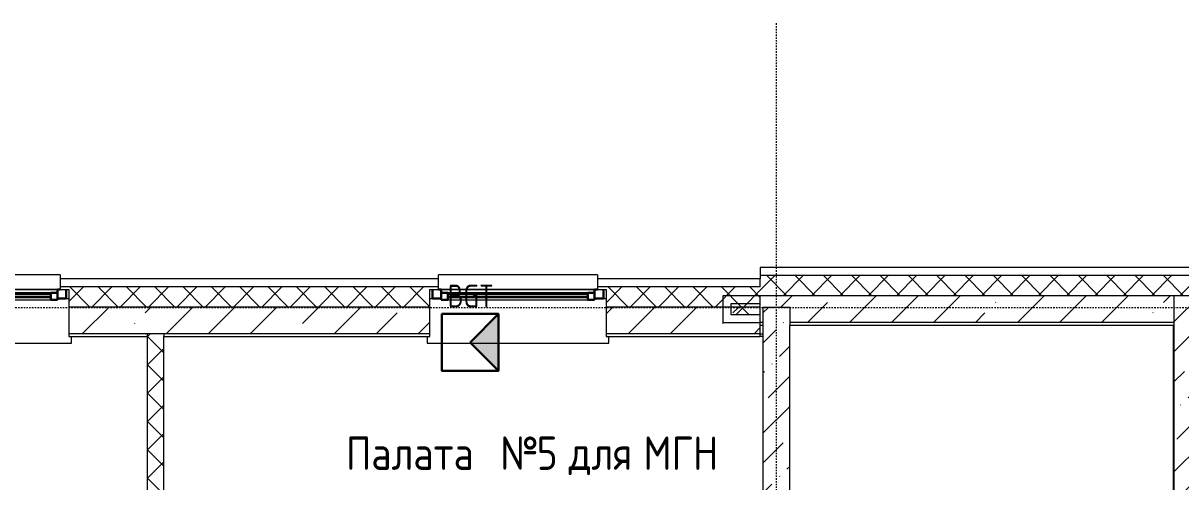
# Model space of a CAD drawing. Header units: millimetres. Extents: x -174154 to -170572, y -111302 to -109817.
# Drawn here: x -172443.5 to -172356.8, y -110805.3 to -110771 of the extents above; entities that cross this region are included whole.
import ezdxf

# ---------------------------------------------------------------- set-up
doc = ezdxf.new("R2010")
doc.units = ezdxf.units.MM
doc.linetypes.add('ACAD_ISO02W100', pattern=[15, 12, -3])
doc.linetypes.add('ADSK_Линия сетки', pattern=[21, 12, -3, 3, -3])
for name, color, linetype, lineweight in [('!Подложка', 252, 'ACAD_ISO02W100', 25), ('Кабель ПС', 20, 'ACAD_ISO02W100', 30), ('Каркас_Импост', 7, 'Continuous', 18), ('Лестницы', 7, 'Continuous', 18), ('Марки помещений', 7, 'Continuous', 18), ('Окна', 7, 'Continuous', 18), ('ОПС', 1, 'Continuous', 30), ('Оси', 7, 'Continuous', 9), ('Остекление', 7, 'Continuous', 30), ('Отлив', 7, 'Continuous', 18), ('Перекрытия', 7, 'Continuous', 18), ('Подоконник_Верхний брус', 7, 'Continuous', 18), ('ПС', 1, 'Continuous', 50), ('Стены', 7, 'Continuous', 18), ('Стены разрез', 7, 'Continuous', 40), ('Стены штриховка', 7, 'Continuous', 18)]:
    doc.layers.add(name, color=color, linetype=linetype, lineweight=lineweight)
doc.styles.add('GOST Common', font='GOST Common.ttf', dxfattribs={"width": 0.9, "height": 250})
doc.styles.get("Standard").update_dxf_attribs({"font": 'GOST_A.TTF'})
pattern_1 = [(45, (30280, 12305), (-106.066, 106.066), []), (135, (30280, 12305), (-106.066, -106.066), [])]
pattern_2 = [(45, (30280, 12305), (-314.309, 314.309), []), (45, (30594.3, 12305), (-314.309, 314.309), [555.625, -111.125, 3.353, -107.772])]
pattern_3 = [(45, (30280, 12305), (84.1903, 308.6967), [396.875, -79.375, 3.353, -76.022])]

# ---------------------------------------------------------------- blocks, each defined once
blk = doc.blocks.new('ИОО')
at = {"layer": 'Кабель ПС', "ltscale": 100}
h = blk.add_hatch(color=5, dxfattribs=at)
h.dxf.hatch_style = 1
h.paths.add_polyline_path([(0, 0), (184.7, -186.1), (184.7, 186.1)])
at = {"layer": 'ОПС', "color": 5, "ltscale": 100}
for p, q in [((184.7, 186.1), (0, 0)), ((0, 0), (184.7, -186.1))]:
    blk.add_line(p, q, dxfattribs=at)
blk.add_lwpolyline([(-184.7, 186.1), (184.7, 186.1), (184.7, -186.1), (-184.7, -186.1)], close=True, dxfattribs=at)
blk = doc.blocks.new('*U8')
at = {"layer": 'Кабель ПС', "color": 20, "xscale": 0.803782661242815, "yscale": 0.803782661242815, "zscale": 0.803782661242815}
blk.add_blockref('ИОО', (148.3, 149.8), dxfattribs=at)
at = {"layer": 'ПС', "color": 0, "ltscale": 300, "insert": (151.5, 393.7), "char_height": 120, "width": 108.005, "attachment_point": 5, "bg_fill": 3, "box_fill_scale": 1, "bg_fill_color": 256, "bg_fill_transparency": 0}
blk.add_mtext('BGT', dxfattribs=at)
blk = doc.blocks.new('B2B_Окно_1створка - 1280х2060h-666021-В_АР_ПЭ_03 Этаж')
at = {"layer": 'Каркас_Импост', "lineweight": 30}
for p, q in [((-640, 135), (-640, 70)), ((-575, 135), (-595, 135)), ((-575, 110), (-575, 135)), ((-525, 110), (-575, 110)), ((-575, 110), (-575, 60)), ((-525, 60), (-525, 110)), ((525, 110), (525, 60)), ((575, 110), (525, 110)), ((575, 135), (575, 110)), ((595, 135), (575, 135)), ((575, 60), (575, 110)), ((640, 70), (640, 135)), ((-640, 70), (-575, 70)), ((-575, 60), (-525, 60)), ((525, 60), (575, 60)), ((575, 70), (640, 70))]:
    blk.add_line(p, q, dxfattribs=at)
at = {"layer": 'Каркас_Импост'}
for p, q in [((575, 135), (-575, 135)), ((525, 110), (-525, 110)), ((-525, 60), (525, 60))]:
    blk.add_line(p, q, dxfattribs=at)
at = {"layer": 'Остекление'}
for p, q in [((525, 100), (-525, 100)), ((-525, 100), (-525, 80)), ((525, 80), (525, 100)), ((-525, 80), (525, 80))]:
    blk.add_line(p, q, dxfattribs=at)
blk = doc.blocks.new('В2В_Подоконник_ПВХ - ПВХ-V8-В_АР_ПЭ_03 Этаж')
at = {"layer": 'Подоконник_Верхний брус'}
for p, q in [((-660, 0), (-640, 0)), ((640, 0), (660, 0)), ((-680, -285), (-680, -335)), ((-680, -335), (680, -335)), ((680, -335), (680, -285))]:
    blk.add_line(p, q, dxfattribs=at)
blk = doc.blocks.new('B2B_Отлив - Отлив_металлический-V9-В_АР_ПЭ_03 Этаж')
at = {"layer": 'Отлив'}
for p, q in [((-595, 80), (-595, 110)), ((595, 110), (-595, 110)), ((595, 110), (595, 80)), ((-595, 1), (595, 1))]:
    blk.add_line(p, q, dxfattribs=at)
blk = doc.blocks.new('A$C7b4e20c5')
at = {"layer": 'Стены разрез', "lineweight": 20, "true_color": 0x636466}
h = blk.add_hatch(dxfattribs=at)
h.set_pattern_fill('FP_1', color=251, style=0, pattern_type=2)
h.set_pattern_definition(pattern_1)
h.paths.add_polyline_path([(30480, 14555), (30480, 14705), (29309.5, 14705), (29309.5, 14685), (29374.5, 14685), (29374.5, 14555), (30330, 14555)])
h.paths.add_polyline_path([(28054.5, 14555), (28054.5, 14685), (28119.5, 14685), (28119.5, 14705), (27067.7, 14705), (27067.7, 14685), (27132.7, 14685), (27132.7, 14555), (27161.6, 14555)])
h.paths.add_polyline_path([(25812.7, 14555), (25812.7, 14685), (25877.7, 14685), (25877.7, 14705), (23898, 14705), (23898, 14685), (23963, 14685), (23963, 14555), (24157, 14555)])
h.paths.add_polyline_path([(22643, 14555), (22643, 14685), (22708, 14685), (22708, 14705), (19723.6, 14705), (19723.6, 14685), (19788.6, 14685), (19788.6, 14555), (21152.5, 14555)])
h.paths.add_polyline_path([(18468.6, 14555), (18468.6, 14685), (18533.6, 14685), (18533.6, 14705), (14910, 14705), (14910, 14555), (18206.8, 14555)])
h = blk.add_hatch(dxfattribs=at)
h.set_pattern_fill('FP_1', color=251, style=0, pattern_type=2)
h.set_pattern_definition(pattern_1)
h.paths.add_polyline_path([(14910, 14470), (14910, 14620), (13690.2, 14620), (13690.2, 14600), (13755.2, 14600), (13755.2, 14470)])
h.paths.add_polyline_path([(12138.9, 14470), (12435.2, 14470), (12435.2, 14600), (12500.2, 14600), (12500.2, 14620), (9668.7, 14620), (9668.7, 14600), (9733.7, 14600), (9733.7, 14470)])
h.paths.add_polyline_path([(8413.7, 14470), (8413.7, 14600), (8478.7, 14600), (8478.7, 14620), (5700.6, 14620), (5700.6, 14600), (5765.6, 14600), (5765.6, 14470), (6129.8, 14470)])
h.paths.add_polyline_path([(4445.6, 14470), (4445.6, 14600), (4510.6, 14600), (4510.6, 14620), (2690.2, 14620), (2690.2, 14600), (2755.2, 14600), (2755.2, 14470), (3125.2, 14470)])
h.paths.add_polyline_path([(1435.2, 14470), (1435.2, 14600), (1500.2, 14600), (1500.2, 14620), (60, 14620), (60, 14470), (210, 14470)])
h = blk.add_hatch(dxfattribs=at)
h.set_pattern_fill('FP_1', color=251, style=0, pattern_type=2)
h.set_pattern_definition(pattern_1)
h.paths.add_polyline_path([(14690, 14415), (14910, 14415), (14910, 14495), (14690, 14495), (14690, 14459.2)])
h = blk.add_hatch(dxfattribs=at)
h.set_pattern_fill('FP_2', color=251, style=0, pattern_type=2)
h.set_pattern_definition(pattern_2)
h.paths.add_polyline_path([(30330, 14355), (30330, 14555), (29374.5, 14555), (29374.5, 14355), (30166.1, 14355)])
h.paths.add_polyline_path([(28054.5, 14355), (28054.5, 14555), (27132.7, 14555), (27132.7, 14355), (27429.2, 14355)])
h.paths.add_polyline_path([(25405, 14355), (25812.7, 14355), (25812.7, 14555), (23963, 14555), (23963, 14355), (25280, 14355)])
h.paths.add_polyline_path([(22643, 14355), (22643, 14555), (19788.6, 14555), (19788.6, 14355), (21755, 14355)])
h.paths.add_polyline_path([(18006.8, 14355), (18006.8, 14555), (14910, 14555), (14910, 14355), (14930, 14355), (14930, 14470), (15130, 14470), (15130, 14355), (15143.4, 14355)])
h.paths.add_polyline_path([(18206.8, 14355), (18468.6, 14355), (18468.6, 14555), (18206.8, 14555), (18206.8, 14459.2)])
h = blk.add_hatch(dxfattribs=at)
h.set_pattern_fill('FP_4', color=251, style=0, pattern_type=2)
h.set_pattern_definition(pattern_3)
h.paths.add_polyline_path([(18206.8, 8110.5), (18206.8, 14555), (18006.8, 14555), (18006.8, 8110.5), (18147.9, 8110.5)])
h = blk.add_hatch(dxfattribs=at)
h.set_pattern_fill('FP_2', color=251, style=0, pattern_type=2)
h.set_pattern_definition(pattern_2)
h.paths.add_polyline_path([(14910, 14270), (14910, 14470), (13755.2, 14470), (13755.2, 14270)])
h.paths.add_polyline_path([(12138.9, 14270), (12435.2, 14270), (12435.2, 14470), (9733.7, 14470), (9733.7, 14270), (10636.6, 14270)])
h.paths.add_polyline_path([(8413.7, 14270), (8413.7, 14470), (5765.6, 14470), (5765.6, 14270), (6620, 14270)])
h.paths.add_polyline_path([(3895, 14270), (4445.6, 14270), (4445.6, 14470), (2755.2, 14470), (2755.2, 14270), (3770, 14270)])
h.paths.add_polyline_path([(1435.2, 14270), (1435.2, 14470), (210, 14470), (210, 14270), (410, 14270)])
h = blk.add_hatch(dxfattribs=at)
h.set_pattern_fill('FP_4', color=251, style=0, pattern_type=2)
h.set_pattern_definition(pattern_3)
h.paths.add_polyline_path([(15130, 8110.5), (15130, 14470), (14930, 14470), (14930, 8110.5)])
h = blk.add_hatch(dxfattribs=at)
h.set_pattern_fill('FP_1', color=251, style=0, pattern_type=2)
h.set_pattern_definition(pattern_1)
h.paths.add_polyline_path([(10320, 10783.5), (10445, 10783.5), (10445, 14270), (10320, 14270), (10320, 10874.9)])
at = {"layer": 'Лестницы', "color": 251, "lineweight": 20, "true_color": 0x636466}
blk.add_line((18004.2, 12963), (18004.2, 14335), dxfattribs=at)
at = {"layer": 'Оси', "linetype": 'ADSK_Линия сетки'}
for p, q in [((15030, 16592.9), (15030, -2195)), ((32780, 14465), (-1856.4, 14465))]:
    blk.add_line(p, q, dxfattribs=at)
at = {"layer": 'Перекрытия', "color": 251, "lineweight": 20, "true_color": 0x636466}
for p, q in [((14930, 14267.2), (14910, 14267.2)), ((14930, 14250), (14910, 14250))]:
    blk.add_line(p, q, dxfattribs=at)
at = {"layer": 'Стены', "color": 251, "lineweight": 20, "true_color": 0x636466}
for p, q in [((14910, 14495), (14910, 14555)), ((14910, 14470), (14910, 14495)), ((14910, 14415), (14910, 14470)), ((14910, 14355), (14910, 14415))]:
    blk.add_line(p, q, dxfattribs=at)
at = {"layer": 'Стены разрез', "color": 251, "lineweight": 20, "true_color": 0x636466}
for p, q in [((18533.6, 14765), (14910, 14765)), ((14910, 14765), (14910, 14680)), ((12500.2, 14680), (9668.7, 14680)), ((9668.7, 14680), (9668.7, 14600)), ((12500.2, 14600), (12500.2, 14680)), ((14910, 14680), (13690.2, 14680)), ((13690.2, 14680), (13690.2, 14600)), ((9668.7, 14600), (9733.7, 14600)), ((9733.7, 14600), (9733.7, 14250)), ((12435.2, 14250), (12435.2, 14600)), ((12435.2, 14600), (12500.2, 14600)), ((13690.2, 14600), (13755.2, 14600)), ((13755.2, 14600), (13755.2, 14250)), ((14910, 14555), (14630, 14555)), ((14630, 14555), (14630, 14355)), ((14630, 14355), (14910, 14355)), ((14910, 14250), (14910, 14335)), ((14910, 14335), (14930, 14335)), ((14930, 14335), (14930, 8890)), ((15130, 8310.5), (15130, 14335)), ((15130, 14335), (18006.8, 14335)), ((18006.8, 14335), (18006.8, 8310.5)), ((9733.7, 14250), (10320, 14250)), ((10320, 14250), (10320, 10783.5)), ((10445, 14250), (12435.2, 14250)), ((10445, 10783.5), (10445, 14250)), ((13755.2, 14250), (14910, 14250))]:
    blk.add_line(p, q, dxfattribs=at)
at = {"layer": 'Стены штриховка', "color": 251, "lineweight": 20, "true_color": 0x636466}
for p, q in [((18533.6, 14705), (14910, 14705)), ((14910, 14620), (14910, 14680)), ((12500.2, 14620), (9668.7, 14620)), ((14910, 14620), (13690.2, 14620)), ((14690, 14495), (14690, 14415)), ((14910, 14495), (14690, 14495)), ((14910, 14470), (14910, 14555)), ((18468.6, 14555), (14910, 14555)), ((18006.8, 14555), (18006.8, 14335)), ((12435.2, 14470), (9733.7, 14470)), ((14910, 14470), (13755.2, 14470)), ((14690, 14415), (14910, 14415)), ((14930, 14470), (15130, 14470)), ((14930, 14470), (14930, 14335)), ((15130, 14470), (15130, 14335)), ((14910, 14335), (14910, 14355)), ((14930, 14355), (14910, 14355)), ((18006.8, 14355), (15130, 14355)), ((12435.2, 14270), (9733.7, 14270)), ((10320, 14270), (10320, 14250)), ((10445, 14270), (10445, 14250)), ((14910, 14270), (13755.2, 14270))]:
    blk.add_line(p, q, dxfattribs=at)
at = {"layer": 'Окна', "color": 251, "lineweight": 20, "true_color": 0x636466}
for name, p in [('B2B_Отлив - Отлив_металлический-V9-В_АР_ПЭ_03 Этаж', (9073.7, 14600)), ('B2B_Отлив - Отлив_металлический-V9-В_АР_ПЭ_03 Этаж', (13095.2, 14600)), ('B2B_Окно_1створка - 1280х2060h-666021-В_АР_ПЭ_03 Этаж', (9073.7, 14465)), ('B2B_Окно_1створка - 1280х2060h-666021-В_АР_ПЭ_03 Этаж', (13095.2, 14465)), ('В2В_Подоконник_ПВХ - ПВХ-V8-В_АР_ПЭ_03 Этаж', (9073.7, 14535)), ('В2В_Подоконник_ПВХ - ПВХ-V8-В_АР_ПЭ_03 Этаж', (13095.2, 14535))]:
    blk.add_blockref(name, p, dxfattribs=at)
at = {"layer": 'Марки помещений', "color": 251, "lineweight": 20, "true_color": 0x636466, "char_height": 250, "attachment_point": 1, "style": 'GOST Common'}
for s, insert, width in [('Палата', (11808.2, 13502.1), 1305.949), ('\\fGOST Common|b0|i0|c204|p34|;\\W.9;№', (12963.1, 13502.1), 331.899), ('5 ', (13236.9, 13502.1), 288.607), ('МГН', (14034.7, 13502.1), 656.582), ('для', (13475.1, 13502.1), 584.43)]:
    blk.add_mtext(s, dxfattribs=dict(at, insert=insert, width=width))

msp = doc.modelspace()

# ---------------------------------------------------------------- block references
at = {"layer": 'ПС', "color": 0, "xscale": 0.01424277820484836, "yscale": 0.01424277820484836, "zscale": 0.01424277820484836}
msp.add_blockref('*U8', (-172412.124, -110796.996), dxfattribs=at)

# ---------------------------------------------------------------- next in the draw order: block references
at = {"layer": '!Подложка', "ltscale": 20, "xscale": 0.01, "yscale": 0.01, "zscale": 0.01}
msp.add_blockref('A$C7b4e20c5', (-172537.389, -110936.912), dxfattribs=at)

doc.saveas('drawing.dxf')
